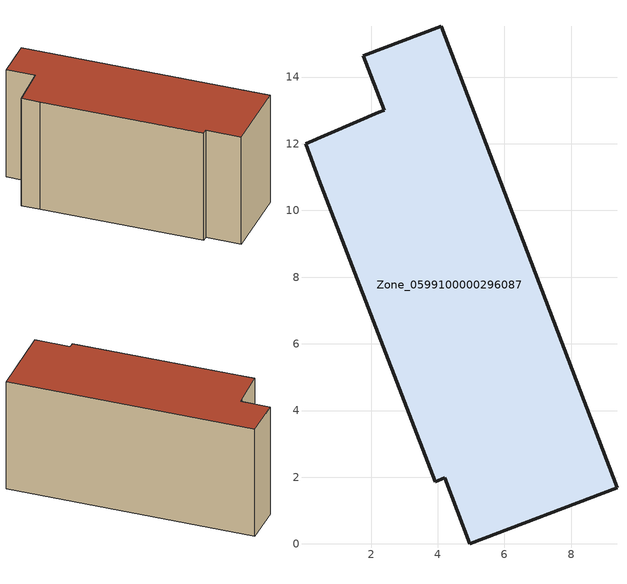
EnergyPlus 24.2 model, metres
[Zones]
Zone_0599100000296087
 floor ground (C_G): 1.77,14.64 4.1,15.53 9.38,1.69 4.96,0 4.21,1.98 3.92,1.87 0.43,10.94 0.04,12 2.23,12.95 2.39,13.01 z0
 wall outside (C_F): 0.43,10.94 3.92,1.87 4.21,1.98 4.96,0 9.38,1.69 4.1,15.53 1.77,14.64 2.39,13.01 2.23,12.95 0.04,12 0.43,10.94 z0:7.05
 roof outside (C_R): 2.39,13.01 2.23,12.95 0.04,12 0.43,10.94 3.92,1.87 4.21,1.98 4.96,0 9.38,1.69 4.1,15.53 1.77,14.64 z7.05
[BUILDING]
Pand.0599100000296087: North Axis=0; Terrain=City; Loads Convergence Tolerance Value=0.04; Temperature Convergence Tolerance Value=0.4; Solar Distribution=FullExterior; Maximum Number of Warmup Days=25; Minimum Number of Warmup Days=1
[Site:Location]
Rotterdam.The.Hague.AP_ZH_NLD Design_Conditions: Latitude=51.96; Longitude=4.45; Time Zone=1; Elevation=-4.5
[SITE:GROUNDTEMPERATURE:BUILDINGSURFACE]
18, 18, 18, 18, 18, 18, 18, 18, 18, 18, 18, 18
[MATERIAL] Thermal Absorptance=0.9; Solar Absorptance=0.7; Visible Absorptance=0.7
Name | Roughness | Thickness | Conductivity | Density | Specific Heat
G.TC.1992-2005 | MediumSmooth | 0.15 | 0.06 | 540 | 1210
F.TC.1992-2005 | Rough | 0.3 | 0.12 | 1920 | 840
R.TC.1992-2005 | MediumRough | 0.2 | 0.08 | 1500 | 1000
[CONSTRUCTION]
C_G: G.TC.1992-2005
C_F: F.TC.1992-2005
C_R: R.TC.1992-2005
[ZONE]
Zone_0599100000296087: Type=1; Multiplier=1; Ceiling Height=Autocalculate; Volume=Autocalculate; Floor Area=autocalculate; Part of Total Floor Area=Yes
[ZONEINFILTRATION:DESIGNFLOWRATE]
Infil_Zone_0599100000296087: Zone or ZoneList or Space or SpaceList=Zone_0599100000296087; Schedule=AlwaysOn; Design Flow Rate Calculation Method=Flow/Area; Flow Rate per Floor Area=0.0015; Constant Term Coefficient=1; Temperature Term Coefficient=0; Velocity Term Coefficient=0; Velocity Squared Term Coefficient=0
[HVACTEMPLATE:ZONE:IDEALLOADSAIRSYSTEM]
Zone_0599100000296087: Maximum Heating Supply Air Temperature=50; Minimum Cooling Supply Air Temperature=13; Maximum Heating Supply Air Humidity Ratio=0.0156; Minimum Cooling Supply Air Humidity Ratio=0.0077; Heating Limit=NoLimit; Cooling Limit=NoLimit; Dehumidification Control Type=ConstantSensibleHeatRatio; Cooling Sensible Heat Ratio=0.7; Dehumidification Setpoint=60; Humidification Control Type=None; Humidification Setpoint=30; Outdoor Air Method=None; Outdoor Air Flow Rate per Person=0.00944; Outdoor Air Flow Rate per Zone Floor Area=0; Outdoor Air Flow Rate per Zone=0; Demand Controlled Ventilation Type=None; Outdoor Air Economizer Type=NoEconomizer; Heat Recovery Type=None; Sensible Heat Recovery Effectiveness=0.7; Latent Heat Recovery Effectiveness=0.65
[ZONECONTROL:THERMOSTAT]
ThermostatControl_Zone_0599100000296087: Zone or ZoneList=Zone_0599100000296087; Control Type Schedule=DualSetpointControlType; Control 1=Thermostat_Zone_0599100000296087; Temperature Difference Between Cutout And Setpoint=0
[THERMOSTATSETPOINT:DUALSETPOINT]
Thermostat_Zone_0599100000296087: Heating Setpoint Temperature Schedule=HeatingSetpoint_Zone_0599100000296087; Cooling Setpoint Temperature Schedule=CoolingSetpoint_Zone_0599100000296087
[SCHEDULE:COMPACT]
HeatingSetpoint_Zone_0599100000296087: Through: 12/31, For: AllDays, Until: 24:00, 21
CoolingSetpoint_Zone_0599100000296087: Through: 12/31, For: AllDays, Until: 24:00, 24
DualSetpointControlType: Through: 12/31, For: AllDays, Until: 24:00, 4
AlwaysOn: Through: 12/31, For: AllDays, Until: 24:00, 1
